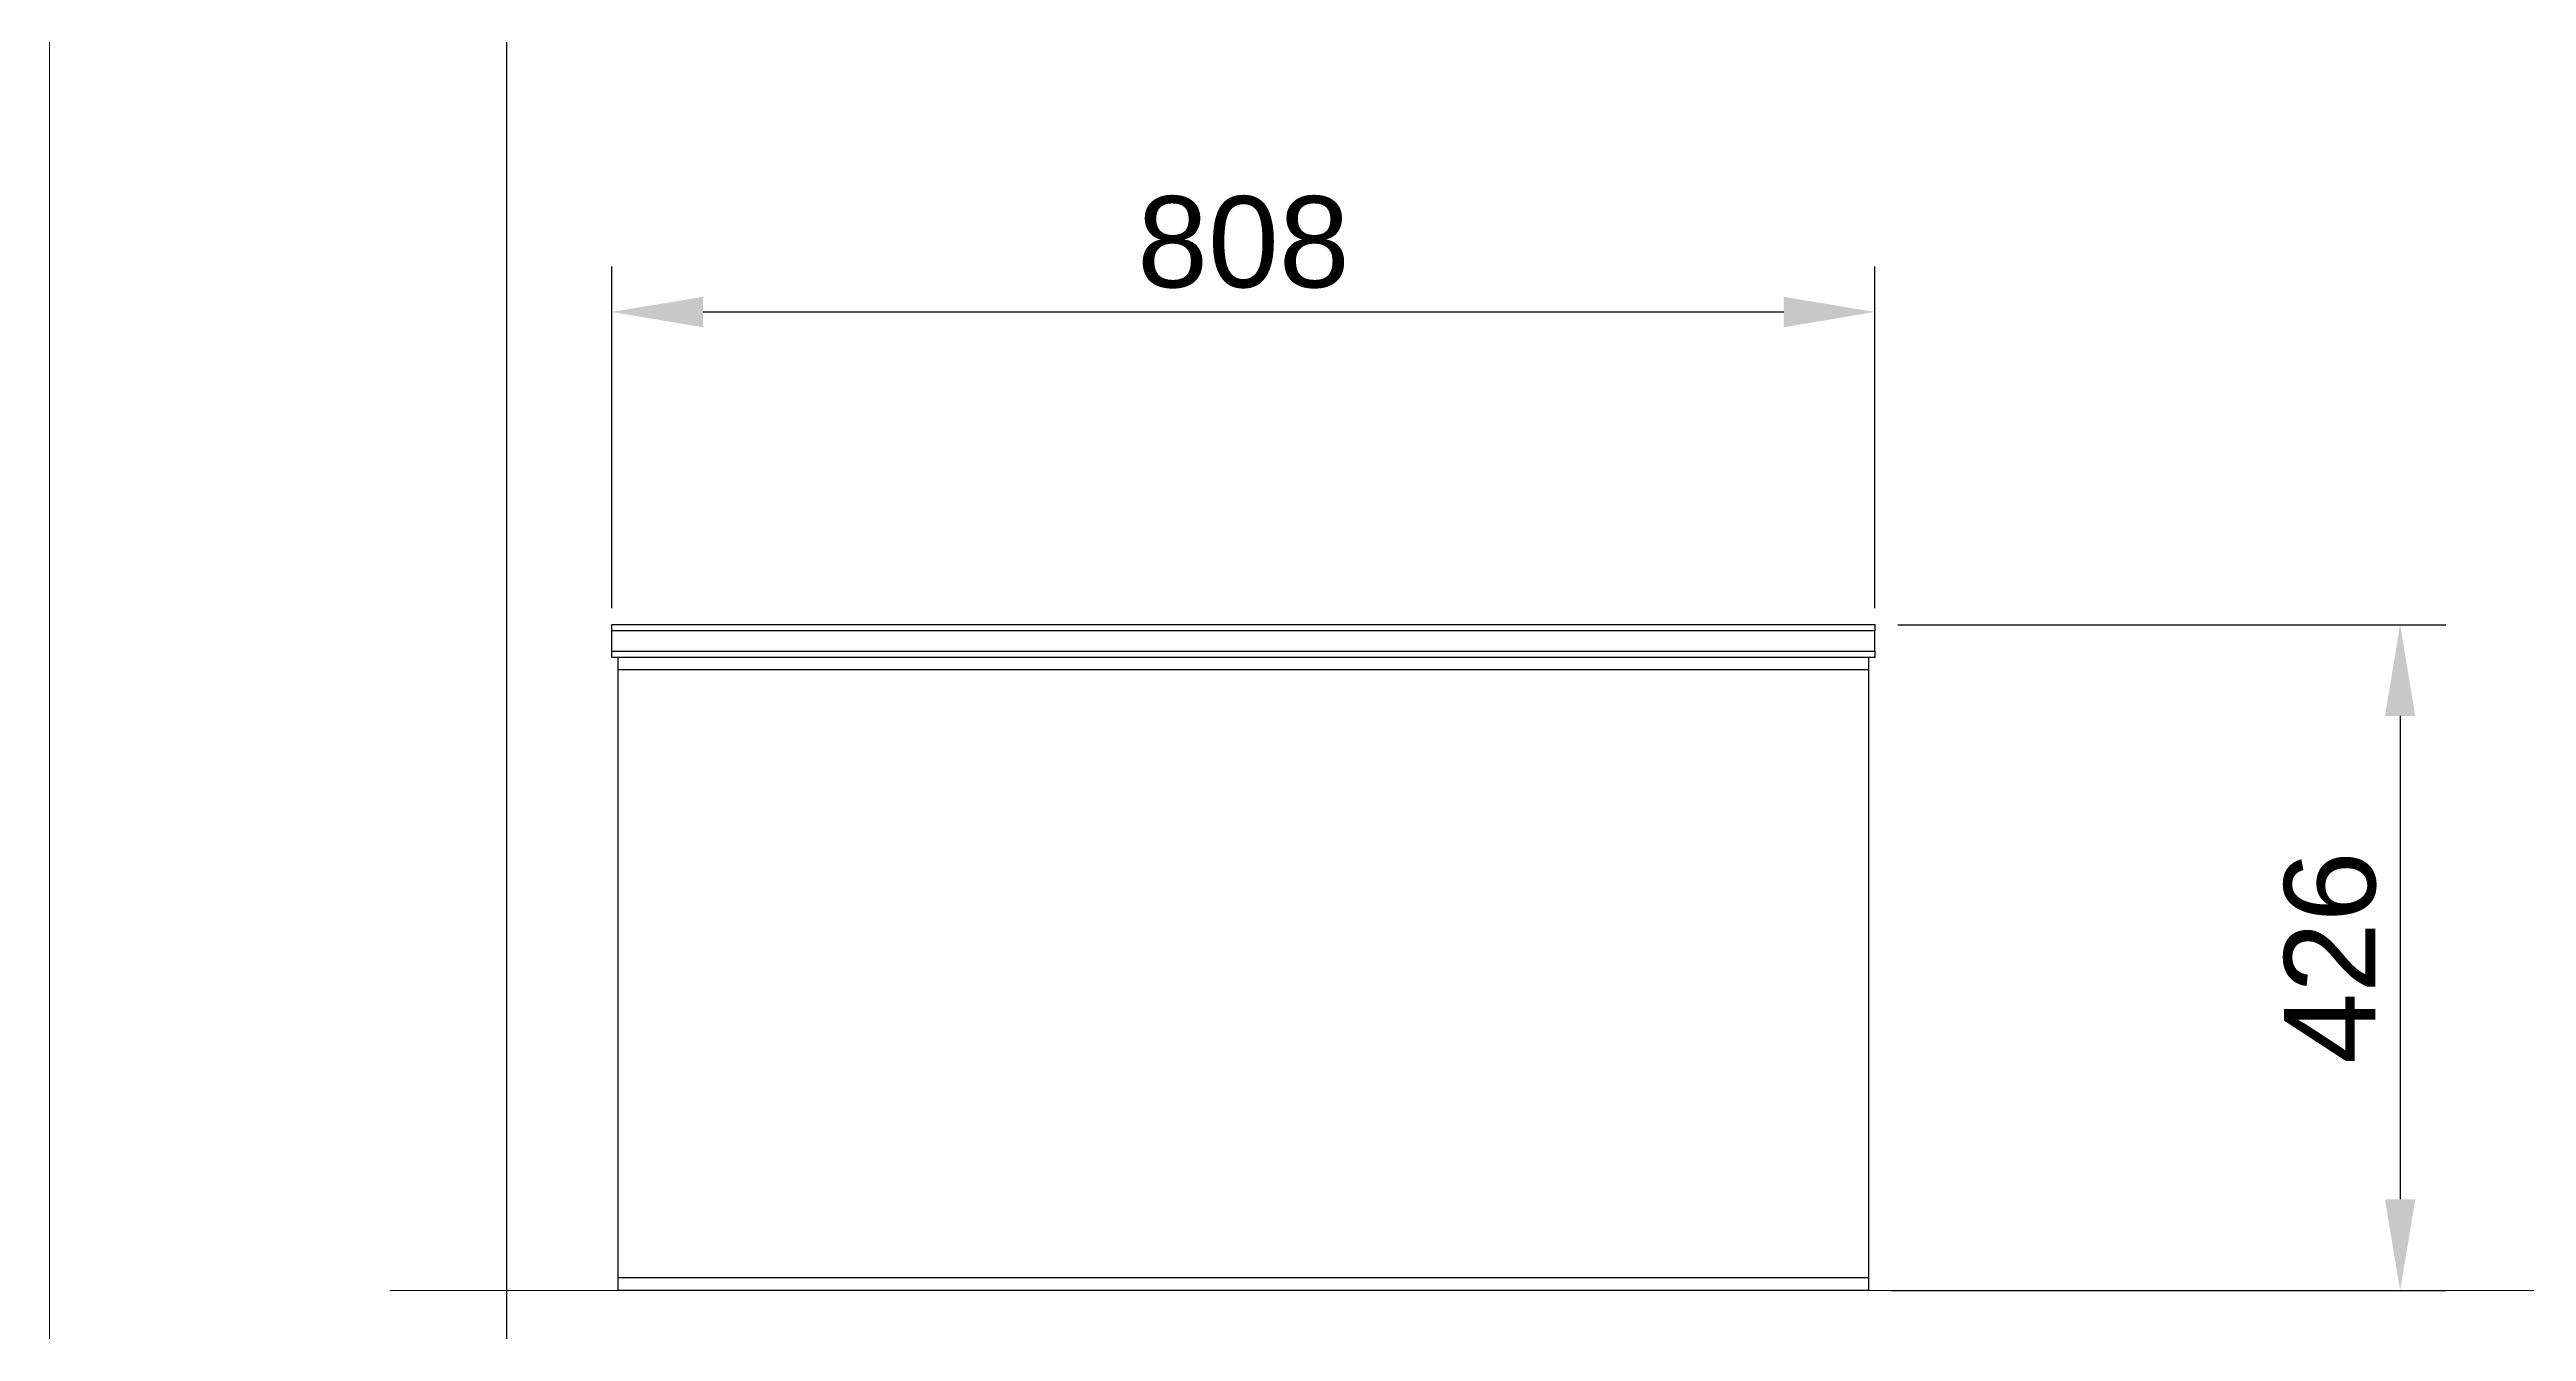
# Model space of a CAD drawing. Header units: millimetres. Extents: x -20 to 5721, y -20 to 4144.
# Drawn here: x 0 to 1358, y 2738 to 3441 of the extents above; entities that cross this region are included whole.
import ezdxf

# ---------------------------------------------------------------- set-up
doc = ezdxf.new("R2010")
doc.units = ezdxf.units.MM
doc.layers.add('Nekreslit', color=6, linetype='Continuous', plot=False)
doc.layers.add('TABULKA', color=9, linetype='Continuous')
doc.styles.get("Standard").update_dxf_attribs({"font": 'arial.ttf'})
doc.dimstyles.new('ISO-25', dxfattribs={"dimtxt": 2.5, "dimasz": 2.5, "dimexe": 1.25, "dimexo": 0.625, "dimtad": 1, "dimtxsty": 'Standard', "dimcen": 2.5, "dimadec": 0, "dimazin": 0, "dimtfac": 1, "dimtmove": 0, "dimatfit": 3, "dimfxl": 1, "dimarcsym": 0})

# ---------------------------------------------------------------- blocks, each defined once
blk = doc.blocks.new('*D36')
at = {"color": 0, "lineweight": -2, "transparency": 16777216}
for p, q in [((1013.5, 3125.2), (1314, 3125.2)), ((1289, 3075.2), (1289, 2810.1)), ((1010.1, 2760.1), (1314, 2760.1))]:
    blk.add_line(p, q, dxfattribs=at)
at = {"color": 0, "transparency": 16777216}
for points in [[(1280.7, 3075.2), (1297.3, 3075.2), (1289, 3125.2)], [(1280.7, 2810.1), (1297.3, 2810.1), (1289, 2760.1)]]:
    blk.add_solid(points, dxfattribs=at)
at = {"layer": 'DEFPOINTS', "color": 0, "transparency": 16777216}
for p in [(1001, 3125.2), (997.6, 2760.1), (1289, 2760.1)]:
    blk.add_point(p, dxfattribs=at)
at = {"color": 0, "transparency": 16777216, "insert": (1225.4, 2942.7), "char_height": 50, "attachment_point": 2, "rotation": 90}
blk.add_mtext('426', dxfattribs=at)
blk = doc.blocks.new('*D37')
at = {"color": 0, "lineweight": -2, "transparency": 16777216}
for p, q in [((308.4, 3134.3), (308.4, 3321.7)), ((1001, 3134.3), (1001, 3321.7)), ((358.4, 3296.7), (951, 3296.7))]:
    blk.add_line(p, q, dxfattribs=at)
at = {"color": 0, "transparency": 16777216}
for points in [[(358.4, 3305), (358.4, 3288.3), (308.4, 3296.7)], [(951, 3305), (951, 3288.3), (1001, 3296.7)]]:
    blk.add_solid(points, dxfattribs=at)
at = {"layer": 'DEFPOINTS', "color": 0, "transparency": 16777216}
for p in [(1001, 3296.7), (308.4, 3121.8), (1001, 3121.8)]:
    blk.add_point(p, dxfattribs=at)
at = {"color": 0, "transparency": 16777216, "insert": (654.7, 3360.2), "char_height": 50, "attachment_point": 2}
blk.add_mtext('808', dxfattribs=at)

msp = doc.modelspace()

# ---------------------------------------------------------------- linework, layer by layer
for p, q in [((308.427, 3121.819), (308.427, 3125.248)), ((308.427, 3125.248), (1001.001, 3125.248)), ((1001.001, 3125.248), (1001.001, 3121.819)), ((1001.001, 3121.819), (308.427, 3121.819)), ((308.427, 3110.676), (308.427, 3121.819)), ((308.427, 3110.676), (1001.001, 3110.676)), ((308.427, 3107.248), (308.427, 3110.676)), ((1001.001, 3110.676), (1001.001, 3121.819)), ((1001.001, 3110.676), (1001.001, 3107.248)), ((311.856, 3107.248), (308.427, 3107.248)), ((311.856, 3100.39), (311.856, 3107.248)), ((997.572, 3107.248), (311.856, 3107.248)), ((997.572, 3100.39), (311.856, 3100.39)), ((311.856, 2766.961), (311.856, 3100.39)), ((1001.001, 3107.248), (997.572, 3107.248)), ((997.572, 3100.39), (997.572, 3107.248)), ((997.572, 2766.961), (997.572, 3100.39)), ((997.572, 2766.961), (311.856, 2766.961)), ((311.856, 2760.104), (311.856, 2766.961)), ((997.572, 2760.104), (311.856, 2760.104)), ((997.572, 2760.104), (997.572, 2766.961))]:
    msp.add_line(p, q)
at = {"color": 7, "linetype": 'Continuous', "lineweight": 18, "true_color": 0xffffff}
msp.add_line((186.617, 2760.104), (3522.664, 2760.104), dxfattribs=at)
at = {"layer": 'Nekreslit'}
msp.add_lwpolyline([(250.667, 335.749), (4290.667, 335.749), (4290.667, 3935.749), (250.667, 3935.749)], close=True, dxfattribs=at)
at = {"layer": 'TABULKA', "color": 4, "lineweight": 15}
msp.add_lwpolyline([(5700.56, -0.063), (-0.003, -0.063), (-0.003, 4123.542), (5700.56, 4123.542)], close=True, dxfattribs=at)

# ---------------------------------------------------------------- dimensions: what is measured, and where the dimension line sits
dim = msp.add_linear_dim(base=(1001.001, 3296.677), p1=(308.427, 3121.819), p2=(1001.001, 3121.819), text='808', dimstyle='ISO-25')
dim.commit()
dim.dimension.update_dxf_attribs({"geometry": '*D37', "text_midpoint": (654.714, 3296.677), "dimtype": 160})
dim = msp.add_linear_dim(base=(1289.002, 2760.104), p1=(1001.001, 3125.248), p2=(997.572, 2760.104), angle=90, text='426', dimstyle='ISO-25')
dim.commit()
dim.dimension.update_dxf_attribs({"geometry": '*D36', "text_midpoint": (1289.002, 2942.676), "dimtype": 160})

doc.saveas('drawing.dxf')
